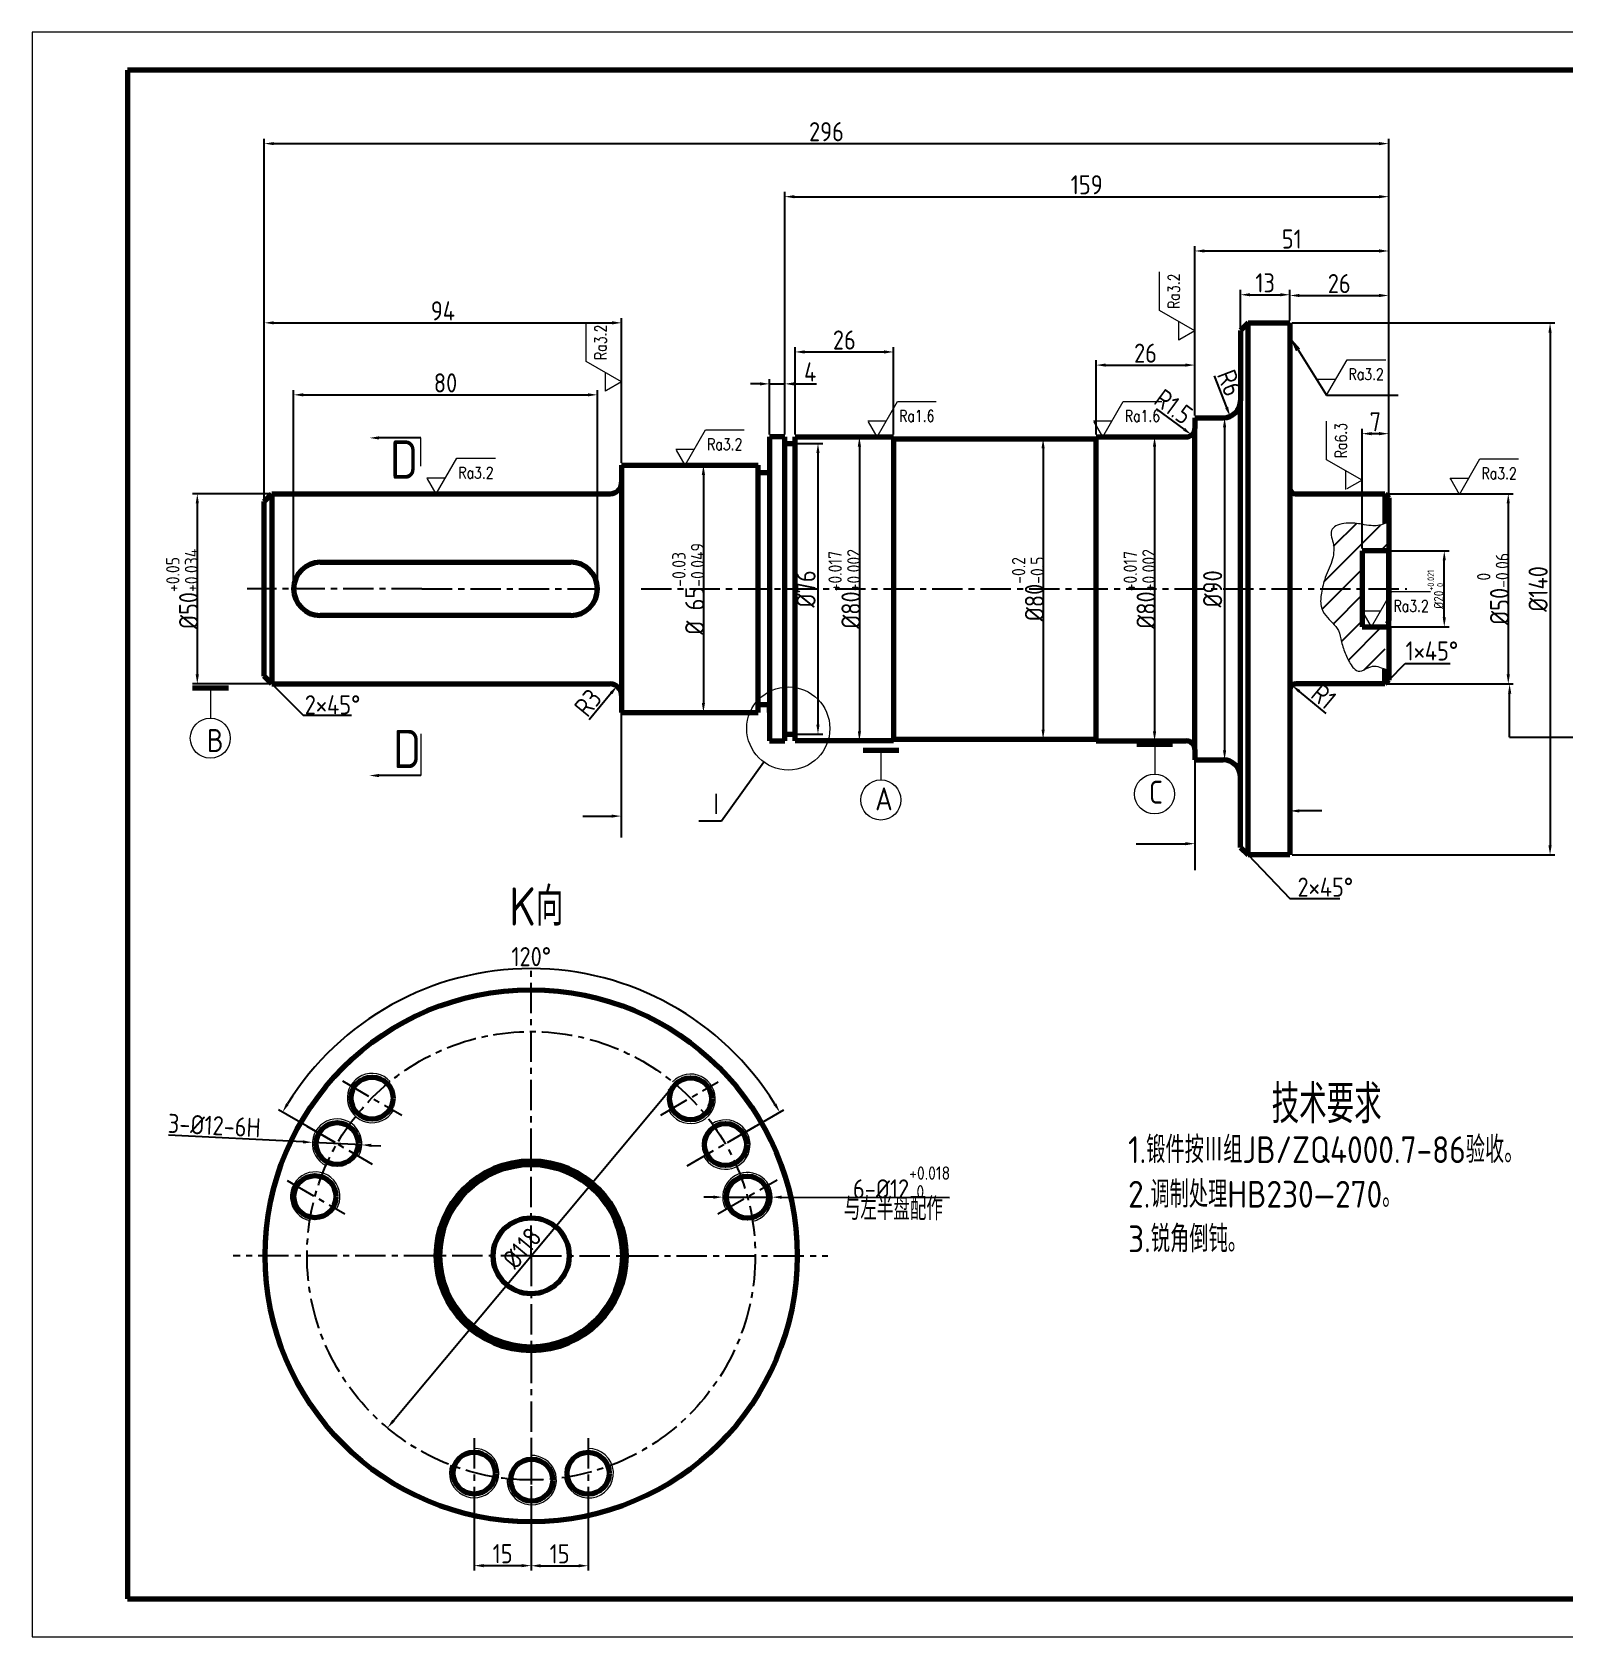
# Model space of a CAD drawing. Header units: millimetres. Extents: x -134 to 1622, y -8 to 444.
# Drawn here: x 760.5 to 1161.8, y -8.4 to 411.6 of the extents above; entities that cross this region are included whole.
import ezdxf
from ezdxf import colors
from ezdxf.entities.mleader import LeaderData, LeaderLine
from ezdxf.math import Vec2, Vec3

# ---------------------------------------------------------------- set-up
doc = ezdxf.new("R2010")
doc.units = ezdxf.units.MM
doc.header["$LTSCALE"] = 0.25
doc.linetypes.add('CENTER', pattern=[50.8, 31.75, -6.35, 6.35, -6.35])
for name, color, linetype in [('2细线层', 4, 'Continuous'), ('中心线', 1, 'CENTER'), ('剖面线', 2, 'Continuous'), ('标注线', 3, 'Continuous'), ('细实线层', 7, 'Continuous')]:
    doc.layers.add(name, color=color, linetype=linetype)
for name, color, linetype, lineweight in [('图层2', 7, 'Continuous', 9), ('粗实线', 6, 'Continuous', 70), ('细实线', 6, 'Continuous', 20)]:
    doc.layers.add(name, color=color, linetype=linetype, lineweight=lineweight)
doc.styles.add('biaozhu', font='gbenor.shx', dxfattribs={"height": 5, "bigfont": 'gbcbig.shx'})
doc.styles.add('TH_GBDIM', font='romans.shx', dxfattribs={"width": 0.8, "bigfont": 'gbcbig.shx'})
doc.dimstyles.new('ISO-25', dxfattribs={"dimtxt": 5, "dimasz": 2.5, "dimexe": 1.25, "dimexo": 0.625, "dimtad": 1, "dimdec": 0, "dimtxsty": 'biaozhu', "dimcen": 2.5, "dimadec": 0, "dimazin": 0, "dimtfac": 1, "dimtdec": 0, "dimtmove": 0, "dimatfit": 0, "dimfxl": 1, "dimarcsym": 0})

# ---------------------------------------------------------------- blocks, each defined once
blk = doc.blocks.new('*D1')
at = {"layer": 'Defpoints', "color": 0}
for p in [(876.21, 23.34), (891.13, 23.34), (891.13, 10.27)]:
    blk.add_point(p, dxfattribs=at)
at = {"layer": '标注线', "color": 0, "lineweight": -2, "transparency": 16777216}
for p, q in [((876.21, 22.71), (876.21, 9.02)), ((891.13, 22.71), (891.13, 9.02)), ((878.71, 10.27), (888.63, 10.27))]:
    blk.add_line(p, q, dxfattribs=at)
at = {"layer": '标注线', "color": 0, "transparency": 16777216}
for points in [[(878.71, 10.69), (878.71, 9.85), (876.21, 10.27)], [(888.63, 10.69), (888.63, 9.85), (891.13, 10.27)]]:
    blk.add_solid(points, dxfattribs=at)
at = {"layer": '标注线', "color": 0, "transparency": 16777216, "insert": (883.67, 13.4), "char_height": 5, "attachment_point": 5, "style": 'biaozhu'}
blk.add_mtext('15', dxfattribs=at)
blk = doc.blocks.new('*D2')
at = {"layer": 'Defpoints', "color": 0}
for p in [(891.13, 23.34), (906.06, 23.34), (906.06, 10.24)]:
    blk.add_point(p, dxfattribs=at)
at = {"layer": '标注线', "color": 0, "lineweight": -2, "transparency": 16777216}
for p, q in [((891.13, 22.71), (891.13, 8.99)), ((906.06, 22.71), (906.06, 8.99)), ((893.63, 10.24), (903.56, 10.24))]:
    blk.add_line(p, q, dxfattribs=at)
at = {"layer": '标注线', "color": 0, "transparency": 16777216}
for points in [[(893.63, 10.66), (893.63, 9.82), (891.13, 10.24)], [(903.56, 10.66), (903.56, 9.82), (906.06, 10.24)]]:
    blk.add_solid(points, dxfattribs=at)
at = {"layer": '标注线', "color": 0, "transparency": 16777216, "insert": (898.59, 13.37), "char_height": 5, "attachment_point": 5, "style": 'biaozhu'}
blk.add_mtext('15', dxfattribs=at)
blk = doc.blocks.new('*D3')
at = {"layer": 'Defpoints', "color": 0}
for p in [(823.25, 290.79), (803.72, 241.02), (823.25, 241.02)]:
    blk.add_point(p, dxfattribs=at)
at = {"layer": '标注线', "color": 0, "lineweight": -2, "transparency": 16777216}
for p, q in [((822.63, 290.79), (802.47, 290.79)), ((803.72, 288.29), (803.72, 243.52)), ((822.63, 241.02), (802.47, 241.02))]:
    blk.add_line(p, q, dxfattribs=at)
at = {"layer": '标注线', "color": 0, "transparency": 16777216}
for points in [[(803.3, 288.29), (804.13, 288.29), (803.72, 290.79)], [(803.3, 243.52), (804.13, 243.52), (803.72, 241.02)]]:
    blk.add_solid(points, dxfattribs=at)
at = {"layer": '标注线', "color": 0, "transparency": 16777216, "insert": (799.76, 265.9), "char_height": 5, "attachment_point": 5, "rotation": 90, "style": 'biaozhu'}
blk.add_mtext('%%C50{\\H0.7x;\\S+0.05^ +0.034;}', dxfattribs=at)
blk = doc.blocks.new('*D4')
at = {"layer": 'Defpoints', "color": 0}
for p in [(919.93, 298.25), (919.93, 233.56), (936.24, 233.56)]:
    blk.add_point(p, dxfattribs=at)
at = {"layer": '标注线', "color": 0, "lineweight": -2, "transparency": 16777216}
for p, q in [((920.56, 298.25), (937.49, 298.25)), ((936.24, 295.75), (936.24, 236.06)), ((920.56, 233.56), (937.49, 233.56))]:
    blk.add_line(p, q, dxfattribs=at)
at = {"layer": '标注线', "color": 0, "transparency": 16777216}
for points in [[(935.82, 295.75), (936.66, 295.75), (936.24, 298.25)], [(935.82, 236.06), (936.66, 236.06), (936.24, 233.56)]]:
    blk.add_solid(points, dxfattribs=at)
at = {"layer": '标注线', "color": 0, "transparency": 16777216, "insert": (932.27, 265.89), "char_height": 5, "attachment_point": 5, "rotation": 90, "style": 'biaozhu'}
blk.add_mtext('%%C 65{\\H0.7x;\\S-0.03^ -0.049;}', dxfattribs=at)
blk = doc.blocks.new('*D5')
at = {"layer": 'Defpoints', "color": 0}
for p in [(957.53, 303.96), (957.53, 227.84), (966.24, 227.84)]:
    blk.add_point(p, dxfattribs=at)
at = {"layer": '标注线', "color": 0, "lineweight": -2, "transparency": 16777216}
for p, q in [((958.16, 303.96), (967.49, 303.96)), ((966.24, 301.46), (966.24, 230.34)), ((958.16, 227.84), (967.49, 227.84))]:
    blk.add_line(p, q, dxfattribs=at)
at = {"layer": '标注线', "color": 0, "transparency": 16777216}
for points in [[(965.82, 301.46), (966.65, 301.46), (966.24, 303.96)], [(965.82, 230.34), (966.65, 230.34), (966.24, 227.84)]]:
    blk.add_solid(points, dxfattribs=at)
at = {"layer": '标注线', "color": 0, "transparency": 16777216, "insert": (963.11, 265.89), "char_height": 5, "attachment_point": 5, "rotation": 90, "style": 'biaozhu'}
blk.add_mtext('%%C76', dxfattribs=at)
blk = doc.blocks.new('*D6')
at = {"layer": 'Defpoints', "color": 0}
for p in [(977.08, 305.66), (977.08, 226.12), (977.08, 226.12)]:
    blk.add_point(p, dxfattribs=at)
at = {"layer": '标注线', "color": 0, "lineweight": -2, "transparency": 16777216}
for p, q in [((977.08, 303.16), (977.08, 228.62)), ((977.71, 305.66), (978.33, 305.66)), ((976.46, 226.12), (975.83, 226.12))]:
    blk.add_line(p, q, dxfattribs=at)
at = {"layer": '标注线', "color": 0, "transparency": 16777216}
for points in [[(976.67, 303.16), (977.5, 303.16), (977.08, 305.66)], [(976.67, 228.62), (977.5, 228.62), (977.08, 226.12)]]:
    blk.add_solid(points, dxfattribs=at)
at = {"layer": '标注线', "color": 0, "transparency": 16777216, "insert": (973.18, 265.89), "char_height": 5, "attachment_point": 5, "rotation": 90, "style": 'biaozhu'}
blk.add_mtext('%%C80{\\H0.7x;\\S+0.017^ +0.002;}', dxfattribs=at)
blk = doc.blocks.new('*D7')
at = {"layer": 'Defpoints', "color": 0}
for p in [(1025.18, 305.18), (1025.18, 226.6), (1025.18, 226.6)]:
    blk.add_point(p, dxfattribs=at)
at = {"layer": '标注线', "color": 0, "lineweight": -2, "transparency": 16777216}
for p, q in [((1024.56, 305.18), (1023.93, 305.18)), ((1025.18, 302.68), (1025.18, 229.1)), ((1024.56, 226.6), (1023.93, 226.6))]:
    blk.add_line(p, q, dxfattribs=at)
at = {"layer": '标注线', "color": 0, "transparency": 16777216}
for points in [[(1024.77, 302.68), (1025.6, 302.68), (1025.18, 305.18)], [(1024.77, 229.1), (1025.6, 229.1), (1025.18, 226.6)]]:
    blk.add_solid(points, dxfattribs=at)
at = {"layer": '标注线', "color": 0, "transparency": 16777216, "insert": (1021.22, 265.89), "char_height": 5, "attachment_point": 5, "rotation": 90, "style": 'biaozhu'}
blk.add_mtext('%%C80{\\H0.7x;\\S-0.2^ -0.5;}', dxfattribs=at)
blk = doc.blocks.new('*D8')
at = {"layer": 'Defpoints', "color": 0}
for p in [(1054.37, 305.66), (1054.37, 226.12), (1054.37, 226.12)]:
    blk.add_point(p, dxfattribs=at)
at = {"layer": '标注线', "color": 0, "lineweight": -2, "transparency": 16777216}
for p, q in [((1053.74, 305.66), (1053.12, 305.66)), ((1054.37, 303.16), (1054.37, 228.62)), ((1053.74, 226.12), (1053.12, 226.12))]:
    blk.add_line(p, q, dxfattribs=at)
at = {"layer": '标注线', "color": 0, "transparency": 16777216}
for points in [[(1053.95, 303.16), (1054.79, 303.16), (1054.37, 305.66)], [(1053.95, 228.62), (1054.79, 228.62), (1054.37, 226.12)]]:
    blk.add_solid(points, dxfattribs=at)
at = {"layer": '标注线', "color": 0, "transparency": 16777216, "insert": (1050.46, 265.89), "char_height": 5, "attachment_point": 5, "rotation": 90, "style": 'biaozhu'}
blk.add_mtext('%%C80{\\H0.7x;\\S+0.017^ +0.002;}', dxfattribs=at)
blk = doc.blocks.new('*D9')
at = {"layer": 'Defpoints', "color": 0}
for p in [(1072.7, 310.66), (1072.7, 221.15), (1072.7, 221.15)]:
    blk.add_point(p, dxfattribs=at)
at = {"layer": '标注线', "color": 0, "lineweight": -2, "transparency": 16777216}
for p, q in [((1072.08, 310.66), (1071.45, 310.66)), ((1072.7, 308.16), (1072.7, 223.65)), ((1072.08, 221.15), (1071.45, 221.15))]:
    blk.add_line(p, q, dxfattribs=at)
at = {"layer": '标注线', "color": 0, "transparency": 16777216}
for points in [[(1072.29, 308.16), (1073.12, 308.16), (1072.7, 310.66)], [(1072.29, 223.65), (1073.12, 223.65), (1072.7, 221.15)]]:
    blk.add_solid(points, dxfattribs=at)
at = {"layer": '标注线', "color": 0, "transparency": 16777216, "insert": (1069.58, 265.9), "char_height": 5, "attachment_point": 5, "rotation": 90, "style": 'biaozhu'}
blk.add_mtext('%%C90', dxfattribs=at)
blk = doc.blocks.new('*D10')
at = {"layer": 'Defpoints', "color": 0}
for p in [(908.48, 316.69), (828.95, 265.91), (908.48, 265.91)]:
    blk.add_point(p, dxfattribs=at)
at = {"layer": '标注线', "color": 0, "lineweight": -2, "transparency": 16777216}
for p, q in [((828.95, 266.54), (828.95, 317.94)), ((831.45, 316.69), (905.98, 316.69)), ((908.48, 266.54), (908.48, 317.94))]:
    blk.add_line(p, q, dxfattribs=at)
at = {"layer": '标注线', "color": 0, "transparency": 16777216}
for points in [[(831.45, 317.11), (831.45, 316.27), (828.95, 316.69)], [(905.98, 317.11), (905.98, 316.27), (908.48, 316.69)]]:
    blk.add_solid(points, dxfattribs=at)
at = {"layer": '标注线', "color": 0, "transparency": 16777216, "insert": (868.71, 319.81), "char_height": 5, "attachment_point": 5, "style": 'biaozhu'}
blk.add_mtext('80', dxfattribs=at)
blk = doc.blocks.new('*D12')
at = {"layer": 'Defpoints', "color": 0}
for p in [(957.53, 319.56), (953.56, 305.66), (957.53, 305.66)]:
    blk.add_point(p, dxfattribs=at)
at = {"layer": '标注线', "color": 0, "lineweight": -2, "transparency": 16777216}
for p, q in [((951.06, 319.56), (948.56, 319.56)), ((953.56, 306.28), (953.56, 320.81)), ((953.56, 319.56), (957.53, 319.56)), ((957.53, 306.28), (957.53, 320.81)), ((960.03, 319.56), (965.87, 319.56))]:
    blk.add_line(p, q, dxfattribs=at)
at = {"layer": '标注线', "color": 0, "transparency": 16777216}
for points in [[(951.06, 319.97), (951.06, 319.14), (953.56, 319.56)], [(960.03, 319.97), (960.03, 319.14), (957.53, 319.56)]]:
    blk.add_solid(points, dxfattribs=at)
at = {"layer": '标注线', "color": 0, "transparency": 16777216, "insert": (964.2, 322.68), "char_height": 5, "attachment_point": 5, "style": 'biaozhu'}
blk.add_mtext('4', dxfattribs=at)
blk = doc.blocks.new('*D13')
at = {"layer": 'Defpoints', "color": 0}
for p in [(986.05, 327.91), (960.23, 305.66), (986.05, 305.66)]:
    blk.add_point(p, dxfattribs=at)
at = {"layer": '标注线', "color": 0, "lineweight": -2, "transparency": 16777216}
for p, q in [((960.23, 306.28), (960.23, 329.16)), ((962.73, 327.91), (983.55, 327.91)), ((986.05, 306.28), (986.05, 329.16))]:
    blk.add_line(p, q, dxfattribs=at)
at = {"layer": '标注线', "color": 0, "transparency": 16777216}
for points in [[(962.73, 328.33), (962.73, 327.5), (960.23, 327.91)], [(983.55, 328.33), (983.55, 327.5), (986.05, 327.91)]]:
    blk.add_solid(points, dxfattribs=at)
at = {"layer": '标注线', "color": 0, "transparency": 16777216, "insert": (973.14, 331.04), "char_height": 5, "attachment_point": 5, "style": 'biaozhu'}
blk.add_mtext('26', dxfattribs=at)
blk = doc.blocks.new('*D14')
at = {"layer": 'Defpoints', "color": 0}
for p in [(1115.67, 368.55), (957.53, 305.66), (1115.67, 289.75)]:
    blk.add_point(p, dxfattribs=at)
at = {"layer": '标注线', "color": 0, "lineweight": -2, "transparency": 16777216}
for p, q in [((957.53, 306.28), (957.53, 369.8)), ((1115.67, 290.38), (1115.67, 369.8)), ((960.03, 368.55), (1113.17, 368.55))]:
    blk.add_line(p, q, dxfattribs=at)
at = {"layer": '标注线', "color": 0, "transparency": 16777216}
for points in [[(960.03, 368.96), (960.03, 368.13), (957.53, 368.55)], [(1113.17, 368.96), (1113.17, 368.13), (1115.67, 368.55)]]:
    blk.add_solid(points, dxfattribs=at)
at = {"layer": '标注线', "color": 0, "transparency": 16777216, "insert": (1036.6, 371.67), "char_height": 5, "attachment_point": 5, "style": 'biaozhu'}
blk.add_mtext('159', dxfattribs=at)
blk = doc.blocks.new('*D15')
at = {"layer": 'Defpoints', "color": 0}
for p in [(1064.93, 324.48), (1064.93, 310.66), (1039.08, 305.66)]:
    blk.add_point(p, dxfattribs=at)
at = {"layer": '标注线', "color": 0, "lineweight": -2, "transparency": 16777216}
for p, q in [((1039.08, 306.28), (1039.08, 325.73)), ((1041.58, 324.48), (1062.43, 324.48)), ((1064.93, 311.28), (1064.93, 325.73))]:
    blk.add_line(p, q, dxfattribs=at)
at = {"layer": '标注线', "color": 0, "transparency": 16777216}
for points in [[(1041.58, 324.89), (1041.58, 324.06), (1039.08, 324.48)], [(1062.43, 324.89), (1062.43, 324.06), (1064.93, 324.48)]]:
    blk.add_solid(points, dxfattribs=at)
at = {"layer": '标注线', "color": 0, "transparency": 16777216, "insert": (1052, 327.6), "char_height": 5, "attachment_point": 5, "style": 'biaozhu'}
blk.add_mtext('26', dxfattribs=at)
blk = doc.blocks.new('*D16')
at = {"layer": 'Defpoints', "color": 0}
for p in [(1115.67, 354.34), (1064.93, 310.66), (1115.67, 289.75)]:
    blk.add_point(p, dxfattribs=at)
at = {"layer": '标注线', "color": 0, "lineweight": -2, "transparency": 16777216}
for p, q in [((1064.93, 311.28), (1064.93, 355.59)), ((1067.43, 354.34), (1113.17, 354.34)), ((1115.67, 290.38), (1115.67, 355.59))]:
    blk.add_line(p, q, dxfattribs=at)
at = {"layer": '标注线', "color": 0, "transparency": 16777216}
for points in [[(1067.43, 354.76), (1067.43, 353.92), (1064.93, 354.34)], [(1113.17, 354.76), (1113.17, 353.92), (1115.67, 354.34)]]:
    blk.add_solid(points, dxfattribs=at)
at = {"layer": '标注线', "color": 0, "transparency": 16777216, "insert": (1090.3, 357.46), "char_height": 5, "attachment_point": 5, "style": 'biaozhu'}
blk.add_mtext('51', dxfattribs=at)
blk = doc.blocks.new('*D17')
at = {"layer": 'Defpoints', "color": 0}
for p in [(1089.8, 342.88), (1076.86, 333.54), (1089.8, 335.5)]:
    blk.add_point(p, dxfattribs=at)
at = {"layer": '标注线', "color": 0, "lineweight": -2, "transparency": 16777216}
for p, q in [((1076.86, 334.17), (1076.86, 344.13)), ((1079.36, 342.88), (1087.3, 342.88)), ((1089.8, 336.13), (1089.8, 344.13))]:
    blk.add_line(p, q, dxfattribs=at)
at = {"layer": '标注线', "color": 0, "transparency": 16777216}
for points in [[(1079.36, 343.3), (1079.36, 342.47), (1076.86, 342.88)], [(1087.3, 343.3), (1087.3, 342.47), (1089.8, 342.88)]]:
    blk.add_solid(points, dxfattribs=at)
at = {"layer": '标注线', "color": 0, "transparency": 16777216, "insert": (1083.33, 346.01), "char_height": 5, "attachment_point": 5, "style": 'biaozhu'}
blk.add_mtext('13', dxfattribs=at)
blk = doc.blocks.new('*D18')
at = {"layer": 'Defpoints', "color": 0}
for p in [(1115.67, 342.69), (1089.8, 335.5), (1115.67, 335.5)]:
    blk.add_point(p, dxfattribs=at)
at = {"layer": '标注线', "color": 0, "lineweight": -2, "transparency": 16777216}
for p, q in [((1089.8, 336.13), (1089.8, 343.94)), ((1092.3, 342.69), (1113.17, 342.69)), ((1115.67, 336.13), (1115.67, 343.94))]:
    blk.add_line(p, q, dxfattribs=at)
at = {"layer": '标注线', "color": 0, "transparency": 16777216}
for points in [[(1092.3, 343.1), (1092.3, 342.27), (1089.8, 342.69)], [(1113.17, 343.1), (1113.17, 342.27), (1115.67, 342.69)]]:
    blk.add_solid(points, dxfattribs=at)
at = {"layer": '标注线', "color": 0, "transparency": 16777216, "insert": (1102.73, 345.81), "char_height": 5, "attachment_point": 5, "style": 'biaozhu'}
blk.add_mtext('26', dxfattribs=at)
blk = doc.blocks.new('*D19')
at = {"layer": 'Defpoints', "color": 0}
for p in [(1115.67, 306.53), (1115.67, 289.75), (1108.69, 275.84)]:
    blk.add_point(p, dxfattribs=at)
at = {"layer": '标注线', "color": 0, "lineweight": -2, "transparency": 16777216}
for p, q in [((1108.69, 276.46), (1108.69, 307.78)), ((1115.67, 290.38), (1115.67, 307.78)), ((1111.19, 306.53), (1113.17, 306.53))]:
    blk.add_line(p, q, dxfattribs=at)
at = {"layer": '标注线', "color": 0, "transparency": 16777216}
for points in [[(1111.19, 306.95), (1111.19, 306.11), (1108.69, 306.53)], [(1113.17, 306.95), (1113.17, 306.11), (1115.67, 306.53)]]:
    blk.add_solid(points, dxfattribs=at)
at = {"layer": '标注线', "color": 0, "transparency": 16777216, "insert": (1112.18, 309.65), "char_height": 5, "attachment_point": 5, "style": 'biaozhu'}
blk.add_mtext('7', dxfattribs=at)
blk = doc.blocks.new('*D20')
at = {"layer": 'Defpoints', "color": 0}
for p in [(1115.67, 382.44), (821.24, 288.77), (1115.67, 289.75)]:
    blk.add_point(p, dxfattribs=at)
at = {"layer": '标注线', "color": 0, "lineweight": -2, "transparency": 16777216}
for p, q in [((821.24, 289.4), (821.24, 383.69)), ((823.74, 382.44), (1113.17, 382.44)), ((1115.67, 290.38), (1115.67, 383.69))]:
    blk.add_line(p, q, dxfattribs=at)
at = {"layer": '标注线', "color": 0, "transparency": 16777216}
for points in [[(823.74, 382.85), (823.74, 382.02), (821.24, 382.44)], [(1113.17, 382.85), (1113.17, 382.02), (1115.67, 382.44)]]:
    blk.add_solid(points, dxfattribs=at)
at = {"layer": '标注线', "color": 0, "transparency": 16777216, "insert": (968.46, 385.56), "char_height": 5, "attachment_point": 5, "style": 'biaozhu'}
blk.add_mtext('296', dxfattribs=at)
blk = doc.blocks.new('*D21')
at = {"layer": 'Defpoints', "color": 0}
for p in [(1089.8, 335.5), (1089.8, 196.28), (1157.93, 196.28)]:
    blk.add_point(p, dxfattribs=at)
at = {"layer": '标注线', "color": 0, "lineweight": -2, "transparency": 16777216}
for p, q in [((1090.42, 335.5), (1159.18, 335.5)), ((1157.93, 333), (1157.93, 198.78)), ((1090.42, 196.28), (1159.18, 196.28))]:
    blk.add_line(p, q, dxfattribs=at)
at = {"layer": '标注线', "color": 0, "transparency": 16777216}
for points in [[(1157.51, 333), (1158.34, 333), (1157.93, 335.5)], [(1157.51, 198.78), (1158.34, 198.78), (1157.93, 196.28)]]:
    blk.add_solid(points, dxfattribs=at)
at = {"layer": '标注线', "color": 0, "transparency": 16777216, "insert": (1154.8, 265.89), "char_height": 5, "attachment_point": 5, "rotation": 90, "style": 'biaozhu'}
blk.add_mtext('%%C140', dxfattribs=at)
blk = doc.blocks.new('*D22')
at = {"layer": 'Defpoints', "color": 0}
for p in [(1114.64, 290.79), (1114.64, 241.02), (1146.99, 241.02)]:
    blk.add_point(p, dxfattribs=at)
at = {"layer": '标注线', "color": 0, "lineweight": -2, "transparency": 16777216}
for p, q in [((1115.27, 290.79), (1148.24, 290.79)), ((1146.99, 288.29), (1146.99, 243.52)), ((1115.27, 241.02), (1148.24, 241.02))]:
    blk.add_line(p, q, dxfattribs=at)
at = {"layer": '标注线', "color": 0, "transparency": 16777216}
for points in [[(1146.57, 288.29), (1147.4, 288.29), (1146.99, 290.79)], [(1146.57, 243.52), (1147.4, 243.52), (1146.99, 241.02)]]:
    blk.add_solid(points, dxfattribs=at)
at = {"layer": '标注线', "color": 0, "transparency": 16777216, "insert": (1143.01, 265.9), "char_height": 5, "attachment_point": 5, "rotation": 90, "style": 'biaozhu'}
blk.add_mtext('%%C50{\\H0.7x;\\S 0^ -0.06;}', dxfattribs=at)
blk = doc.blocks.new('*D23')
at = {"layer": 'Defpoints', "color": 0}
for p in [(1115.67, 275.84), (1130.23, 275.84), (1115.67, 255.94)]:
    blk.add_point(p, dxfattribs=at)
at = {"layer": '标注线', "color": 0, "lineweight": -2, "transparency": 16777216}
for p, q in [((1116.3, 275.84), (1131.48, 275.84)), ((1130.23, 258.44), (1130.23, 273.34)), ((1116.3, 255.94), (1131.48, 255.94))]:
    blk.add_line(p, q, dxfattribs=at)
at = {"layer": '标注线', "color": 0, "transparency": 16777216}
for points in [[(1129.82, 273.34), (1130.65, 273.34), (1130.23, 275.84)], [(1129.82, 258.44), (1130.65, 258.44), (1130.23, 255.94)]]:
    blk.add_solid(points, dxfattribs=at)
at = {"layer": '标注线', "color": 0, "transparency": 16777216, "insert": (1127.93, 265.77), "char_height": 5, "attachment_point": 5, "rotation": 90, "style": 'biaozhu'}
blk.add_mtext('{\\H0.5x;%%C20\\H0.7x;\\S+0.021^  0;}', dxfattribs=at)
blk = doc.blocks.new('*D26')
at = {"layer": 'Defpoints', "color": 0}
for p in [(941.31, 106.72), (954.22, 106.7)]:
    blk.add_point(p, dxfattribs=at)
at = {"layer": '标注线', "color": 0, "lineweight": -2, "transparency": 16777216}
for p, q in [((938.81, 106.72), (936.31, 106.72)), ((941.31, 106.72), (954.22, 106.7)), ((956.72, 106.7), (1000.67, 106.65))]:
    blk.add_line(p, q, dxfattribs=at)
at = {"layer": '标注线', "color": 0, "transparency": 16777216}
for points in [[(938.81, 107.13), (938.8, 106.3), (941.31, 106.72)], [(956.72, 107.12), (956.72, 106.28), (954.22, 106.7)]]:
    blk.add_solid(points, dxfattribs=at)
at = {"layer": '标注线', "color": 0, "transparency": 16777216, "insert": (988.13, 110.57), "char_height": 5, "attachment_point": 5, "rotation": 359.9381, "style": 'biaozhu'}
blk.add_mtext('6-%%C12{\\H0.7x;\\S+0.018^  0;}', dxfattribs=at)
blk = doc.blocks.new('*D27')
at = {"layer": 'Defpoints', "color": 0}
for p in [(833.88, 121.04), (846.78, 120.39)]:
    blk.add_point(p, dxfattribs=at)
at = {"layer": '标注线', "color": 0, "lineweight": -2, "transparency": 16777216}
for p, q in [((831.39, 121.16), (796.16, 122.92)), ((846.78, 120.39), (833.88, 121.04)), ((849.28, 120.27), (851.77, 120.14))]:
    blk.add_line(p, q, dxfattribs=at)
at = {"layer": '标注线', "color": 0, "transparency": 16777216}
for points in [[(831.41, 121.58), (831.37, 120.75), (833.88, 121.04)], [(849.3, 120.69), (849.26, 119.85), (846.78, 120.39)]]:
    blk.add_solid(points, dxfattribs=at)
at = {"layer": '标注线', "color": 0, "transparency": 16777216, "insert": (808.17, 125.45), "char_height": 5, "attachment_point": 5, "rotation": 357.142, "style": 'biaozhu'}
blk.add_mtext('3-%%C12-6H', dxfattribs=at)
blk = doc.blocks.new('*D29')
at = {"layer": 'Defpoints', "color": 0}
for p in [(928.75, 136.41), (853.51, 46.33)]:
    blk.add_point(p, dxfattribs=at)
at = {"layer": '标注线', "color": 0, "lineweight": -2, "transparency": 16777216}
blk.add_line((855.12, 48.25), (927.15, 134.49), dxfattribs=at)
at = {"layer": '标注线', "color": 0, "transparency": 16777216}
for points in [[(926.83, 134.76), (927.47, 134.22), (928.75, 136.41)], [(854.8, 48.51), (855.44, 47.98), (853.51, 46.33)]]:
    blk.add_solid(points, dxfattribs=at)
at = {"layer": '标注线', "color": 0, "transparency": 16777216, "insert": (888.74, 93.37), "char_height": 5, "attachment_point": 5, "rotation": 50.1291, "style": 'biaozhu'}
blk.add_mtext('%%C118', dxfattribs=at)
blk = doc.blocks.new('000')
at = {"layer": '图层2'}
for p, q in [((0, 0), (7.14, 12.38)), ((7.14, 12.38), (20.64, 12.38)), ((-3.03, 5.25), (-3.24, 5.62)), ((-3.24, 5.62), (3.24, 5.62)), ((0, 0), (-3.03, 5.25))]:
    blk.add_line(p, q, dxfattribs=at)
at = {"layer": '细实线层', "insert": (7.67, 9.33), "char_height": 4, "attachment_point": 1, "style": 'TH_GBDIM'}
blk.add_mtext_dynamic_manual_height_columns('Ra3.2', width=13.0737, gutter_width=25, heights=[0], dxfattribs=at)
blk = doc.blocks.new('*D33')
at = {"layer": 'Defpoints', "color": 0}
for p in [(914.83, 335.53), (914.83, 298.25), (821.24, 289.4)]:
    blk.add_point(p, dxfattribs=at)
at = {"layer": '标注线', "color": 0, "lineweight": -2, "transparency": 16777216}
for p, q in [((821.24, 290.02), (821.24, 336.78)), ((914.83, 298.87), (914.83, 336.78)), ((823.74, 335.53), (912.33, 335.53))]:
    blk.add_line(p, q, dxfattribs=at)
at = {"layer": '标注线', "color": 0, "transparency": 16777216}
for points in [[(823.74, 335.95), (823.74, 335.12), (821.24, 335.53)], [(912.33, 335.95), (912.33, 335.12), (914.83, 335.53)]]:
    blk.add_solid(points, dxfattribs=at)
at = {"layer": '标注线', "color": 0, "transparency": 16777216, "insert": (868.04, 338.66), "char_height": 5, "attachment_point": 5, "style": 'biaozhu'}
blk.add_mtext('94', dxfattribs=at)
blk = doc.blocks.new('*D36')
at = {"layer": 'Defpoints', "color": 0}
for p in [(916.87, 161.99), (840.33, 120.72), (941.97, 120.69), (891.13, 91.37)]:
    blk.add_point(p, dxfattribs=at)
at = {"layer": '标注线', "color": 0, "lineweight": -2, "transparency": 16777216}
for p, q in [((839.79, 121.03), (824.96, 129.59)), ((942.51, 121), (957.33, 129.55))]:
    blk.add_line(p, q, dxfattribs=at)
blk.add_arc((891.13, 91.37), 75.17, 31.8825, 148.0798, dxfattribs=at)
at = {"layer": '标注线', "color": 0, "transparency": 16777216}
for points in [[(827.69, 130.9), (826.98, 131.33), (826.05, 128.97)], [(955.32, 131.28), (954.6, 130.86), (956.24, 128.93)]]:
    blk.add_solid(points, dxfattribs=at)
at = {"layer": '标注线', "color": 0, "transparency": 16777216, "insert": (891.16, 169.66), "char_height": 5, "attachment_point": 5, "rotation": 359.9812, "style": 'biaozhu'}
blk.add_mtext('120°', dxfattribs=at)

msp = doc.modelspace()

# ---------------------------------------------------------------- hatches: boundary and pattern name
at = {"layer": '剖面线'}
h = msp.add_hatch(dxfattribs=at)
h.set_pattern_fill('ANSI31', color=256, scale=1.5)
h.set_pattern_definition([(45, (719.3, -17.321), (-3.367596, 3.367596), [])])
edge = h.paths.add_edge_path()
edge.add_line((1115.67, 255.94), (1115.67, 244.62))
edge.add_spline(control_points=[(1115.67, 283.51), (1115.33, 283.32), (1114.45, 282.84), (1112.9, 282.4), (1110.87, 282.41), (1108.87, 282.77), (1106.69, 283.16), (1104.5, 283.15), (1102.42, 282.78), (1100.99, 281.84), (1100.57, 280.78), (1100.59, 279.53), (1101.24, 277.98), (1101.34, 275.87), (1100.96, 272.71), (1099.29, 269.91), (1098.49, 266.86), (1097.94, 264.4), (1097.67, 261.55), (1099.44, 258.1), (1102.7, 255.87), (1103.24, 251.84), (1104.34, 248.68), (1105.55, 246.39), (1106.71, 244.82), (1108.42, 243.84), (1110.17, 245.47), (1112.55, 245.86), (1113.74, 245.17), (1116.15, 244.44), (1115.08, 244.75), (1114.64, 244.88)], knot_values=[0, 0, 0, 0, 1.159911, 3.027291, 4.74798, 7.206229, 9.110749, 11.386486, 13.719235, 15.432932, 16.179954, 17.048281, 19.109845, 21.113734, 23.328931, 28.555577, 30.650823, 32.778333, 36.147589, 38.940101, 44.027914, 47.130308, 50.632375, 54.130752, 54.789964, 56.541513, 59.164258, 61.089528, 63.097891, 64.433642, 65.39414, 65.39414, 65.39414, 65.39414], degree=3, periodic=0)
edge.add_line((1108.69, 255.94), (1115.67, 255.94))
edge.add_line((1108.69, 275.84), (1108.69, 255.94))
edge.add_line((1115.67, 275.84), (1108.69, 275.84))
edge.add_line((1115.67, 283.51), (1115.67, 275.84))

# ---------------------------------------------------------------- linework, layer by layer
at = {"layer": '中心线'}
for p, q in [((862.53, 265.91), (816.8, 265.91)), ((862.53, 265.91), (908.24, 265.91)), ((919.93, 265.89), (1120.43, 265.91)), ((891.14, 91.36), (891.13, 166.83)), ((841.71, 137.12), (857.24, 128.17)), ((925.05, 128.17), (940.11, 136.88)), ((891.14, 91.37), (891.14, 126.5)), ((832.37, 125.32), (849.54, 115.37)), ((931.98, 114.94), (950.27, 125.5)), ((827.26, 111.03), (842.34, 102.32)), ((939.98, 102.32), (955.51, 111.26)), ((891.13, 91.36), (813.08, 91.37)), ((891.13, 91.36), (968.84, 91.37)), ((891.14, 91.37), (891.13, 21.72)), ((876.21, 43.61), (876.21, 23.34)), ((891.13, 42.61), (891.13, 21.72)), ((906.06, 43.61), (906.06, 23.34))]:
    msp.add_line(p, q, dxfattribs=at)
msp.add_circle((891.13, 91.37), 58.68, dxfattribs=at)
at = {"layer": '图层2'}
for p, q in [((981.74, 305.66), (987.09, 314.94)), ((987.09, 314.94), (997.22, 314.94)), ((1040.84, 305.66), (1046.19, 314.94)), ((1046.19, 314.94), (1056.31, 314.94)), ((931.45, 298.25), (936.8, 307.53)), ((936.8, 307.53), (946.92, 307.53)), ((979.31, 309.87), (984.17, 309.87)), ((981.74, 305.66), (979.47, 309.59)), ((1038.4, 309.87), (1043.27, 309.87)), ((1040.84, 305.66), (1038.57, 309.59)), ((1099.41, 299.7), (1099.41, 309.83)), ((929.01, 302.47), (933.88, 302.47)), ((931.45, 298.25), (929.18, 302.18)), ((1108.69, 294.35), (1099.41, 299.7)), ((1104.47, 291.92), (1104.47, 296.78)), ((1108.69, 294.35), (1104.75, 292.08))]:
    msp.add_line(p, q, dxfattribs=at)
at = {"layer": '标注线'}
for p, q in [((1073.26, 313.36), (1070.04, 321.69)), ((1062.11, 307.67), (1054.88, 313.02)), ((862.23, 305.42), (851.31, 305.42)), ((1115.67, 242.05), (1119.96, 246.34)), ((1119.96, 246.34), (1131.76, 246.34)), ((823.26, 241.02), (831.43, 232.84)), ((912.07, 238.58), (906.37, 231.61)), ((1092.26, 239.08), (1099.18, 233.31)), ((1147.34, 227.07), (1147.34, 238.52)), ((831.43, 232.84), (844.1, 232.84)), ((914.69, 233.56), (914.69, 200.88)), ((1147.34, 227.07), (1165.65, 227.09)), ((952.08, 220.57), (941.02, 205.14)), ((1064.93, 221.15), (1064.93, 192.28)), ((862.23, 217.05), (851.29, 217.05)), ((904.64, 206.44), (912.19, 206.44)), ((1098.16, 207.79), (1092.3, 207.79)), ((941.02, 205.14), (935.04, 205.14)), ((1049.55, 199.21), (1062.43, 199.21)), ((1078.87, 196.28), (1089.8, 184.9)), ((1089.8, 184.9), (1102.89, 184.9)), ((906.06, 22.71), (906.06, 23.34))]:
    msp.add_line(p, q, dxfattribs=at)
for points in [[(1073.64, 313.51), (1072.87, 313.21), (1074.16, 311.03)], [(1062.36, 308), (1061.86, 307.33), (1064.12, 306.18)], [(851.31, 305), (851.31, 305.83), (848.81, 305.42)], [(911.74, 238.85), (912.39, 238.32), (913.65, 240.52)], [(1092.53, 239.4), (1092, 238.76), (1090.35, 240.68)], [(1146.93, 238.52), (1147.76, 238.52), (1147.34, 241.02)], [(851.29, 216.63), (851.29, 217.47), (848.79, 217.05)], [(912.19, 206.85), (912.19, 206.02), (914.69, 206.44)], [(1092.3, 207.37), (1092.3, 208.21), (1089.8, 207.79)], [(1062.43, 199.63), (1062.43, 198.8), (1064.93, 199.21)]]:
    msp.add_solid(points, dxfattribs=at)
at = {"layer": '粗实线'}
for p, q in [((785.46, 401.62), (785.46, 1.62)), ((1078.87, 335.5), (1076.86, 333.54)), ((1076.86, 333.54), (1076.86, 315.16)), ((1078.87, 196.28), (1078.87, 335.5)), ((1078.87, 335.5), (1089.8, 335.5)), ((1089.8, 335.5), (1089.8, 292.29)), ((1076.86, 216.74), (1076.86, 315.12)), ((1064.93, 310.66), (1064.93, 307.91)), ((1064.93, 310.66), (1072.36, 310.66)), ((1064.93, 223.87), (1064.93, 307.91)), ((957.53, 305.66), (953.56, 305.66)), ((953.56, 305.66), (953.56, 233.56)), ((957.53, 226.12), (957.53, 305.66)), ((957.53, 303.96), (960.23, 303.96)), ((960.23, 226.12), (960.23, 305.66)), ((960.23, 305.66), (986.05, 305.66)), ((986.05, 305.66), (986.05, 226.12)), ((986.05, 305.18), (1039.08, 305.18)), ((1039.08, 226.12), (1039.08, 305.66)), ((1039.08, 305.66), (1062.68, 305.66)), ((914.83, 298.25), (950.56, 298.25)), ((914.83, 298.25), (914.83, 293.79)), ((950.56, 233.56), (950.56, 298.25)), ((953.56, 298.25), (953.56, 296.25)), ((953.56, 296.25), (950.56, 296.25)), ((953.56, 296.25), (953.56, 296.25)), ((821.24, 288.77), (823.25, 290.79)), ((823.25, 290.79), (823.25, 241.02)), ((823.25, 290.79), (911.83, 290.79)), ((914.83, 293.79), (914.83, 233.56)), ((1089.8, 292.29), (1089.8, 239.52)), ((1090.8, 290.79), (1090.8, 290.79)), ((1091.3, 290.79), (1114.64, 290.79)), ((1114.64, 290.79), (1115.67, 289.75)), ((1114.64, 290.79), (1114.64, 282.98)), ((821.24, 243.03), (821.24, 288.77)), ((1115.67, 289.75), (1115.67, 283.51)), ((1115.67, 283.51), (1115.67, 275.84)), ((1115.67, 275.84), (1108.69, 275.84)), ((1108.69, 275.84), (1108.69, 255.94)), ((1115.67, 255.94), (1115.67, 275.84)), ((1115.67, 275.84), (1115.67, 257.61)), ((835.91, 272.87), (901.52, 272.87)), ((901.52, 258.93), (835.91, 258.93)), ((1108.69, 255.94), (1115.67, 255.94)), ((1115.67, 255.94), (1115.67, 244.62)), ((1114.64, 241.02), (1114.64, 244.88)), ((1115.67, 244.62), (1115.67, 242.05)), ((811.85, 239.91), (802.46, 239.91)), ((823.25, 241.02), (821.24, 243.03)), ((823.25, 241.02), (911.82, 241.02)), ((1089.8, 239.52), (1089.8, 196.28)), ((1114.64, 241.02), (1091.3, 241.02)), ((1115.67, 242.05), (1114.64, 241.02)), ((914.82, 238.02), (914.83, 233.56)), ((953.56, 235.56), (950.56, 235.56)), ((953.56, 233.56), (953.56, 235.56)), ((953.56, 235.56), (953.56, 235.56)), ((914.83, 233.56), (950.56, 233.56)), ((953.56, 233.56), (953.56, 226.12)), ((957.53, 227.84), (960.23, 227.84)), ((953.56, 226.12), (957.53, 226.12)), ((986.05, 226.12), (960.23, 226.12)), ((978.04, 223.73), (987.43, 223.73)), ((986.05, 226.6), (1039.08, 226.6)), ((1039.08, 226.12), (1062.68, 226.12)), ((1049.69, 225.26), (1059.08, 225.26)), ((1064.93, 223.87), (1064.93, 221.15)), ((1064.93, 221.15), (1072.36, 221.15)), ((1076.86, 198.26), (1076.86, 216.65)), ((1076.86, 198.26), (1078.87, 196.28)), ((1089.8, 196.28), (1078.87, 196.28))]:
    msp.add_line(p, q, dxfattribs=at)
msp.add_lwpolyline([(785.46, 1.62), (1344.46, 1.62), (1344.46, 401.62), (785.46, 401.62)], dxfattribs=at)
for centre, radius in [((891.13, 91.36), 69.64), ((849.47, 132.64), 5.5), ((932.89, 132.45), 5.5), ((840.33, 120.72), 5.5), ((942.01, 120.47), 5.5), ((891.14, 91.37), 24.86), ((891.13, 91.36), 23.89), ((834.52, 106.84), 5.5), ((947.78, 106.71), 5.5), ((891.14, 91.36), 9.94), ((876.2, 34.51), 5.5), ((891.29, 32.65), 5.5), ((906.06, 34.45), 5.5)]:
    msp.add_circle(centre, radius, dxfattribs=at)
for centre, radius, start, end in [((1072.36, 315.16), 4.5, 270, 0), ((1062.68, 307.91), 2.25, 270, 0), ((911.83, 293.79), 3, 270, 0), ((1091.3, 292.29), 1.5, 180, 270), ((835.91, 265.91), 6.96, 90, 270), ((901.52, 265.91), 6.98, 270, 90), ((911.82, 238.02), 3, 0.0787, 90), ((1091.3, 239.52), 1.5, 90, 180), ((1062.68, 223.87), 2.25, 0, 90), ((1072.36, 216.65), 4.5, 0, 90)]:
    msp.add_arc(centre, radius, start, end, dxfattribs=at)
at = {"layer": '细实线'}
for p, q in [((862.23, 297.98), (862.23, 305.42)), ((807.14, 239.91), (807.14, 232.07)), ((862.23, 227.95), (862.23, 220.49)), ((982.72, 223.71), (982.72, 215.91)), ((1054.4, 225.26), (1054.4, 217.44)), ((862.23, 220.49), (862.23, 217.05))]:
    msp.add_line(p, q, dxfattribs=at)
msp.add_lwpolyline([(760.46, -8.38), (1354.46, -8.38), (1354.46, 411.62), (760.46, 411.62)], close=True, dxfattribs=at)
for centre, radius in [((958.47, 229.37), 10.88), ((807.13, 226.83), 5.24), ((982.7, 210.66), 5.25), ((1054.36, 212.22), 5.23)]:
    msp.add_circle(centre, radius, dxfattribs=at)
for centre, start, end in [((849.47, 132.64), 42.4651, 330.066), ((932.89, 132.45), 208.083, 136.7734), ((840.33, 120.72), 329.7964, 242.9946), ((942.01, 120.47), 207.9909, 122.3033), ((834.6, 106.86), 329.5247, 257.2761), ((947.76, 106.71), 98.317, 209.1883), ((947.76, 106.71), 282.1424, 108.1712), ((947.76, 106.71), 282.1424, 359.9381), ((876.2, 34.51), 161.2825, 89.955), ((891.29, 32.65), 176.65, 91.3668), ((906.23, 34.44), 189.7956, 91.5812)]:
    msp.add_arc(centre, 6.46, start, end, dxfattribs=at)
msp.add_spline([(1115.67, 283.51), (1114.64, 282.98), (1112.84, 282.48), (1111.12, 282.45), (1108.69, 282.8), (1106.81, 283.09), (1104.53, 283.09), (1102.26, 282.56), (1100.91, 281.5), (1100.63, 280.81), (1100.62, 279.94), (1101.13, 277.94), (1101.28, 275.94), (1100.99, 273.75), (1099.08, 268.88), (1098.5, 266.87), (1098.06, 264.79), (1098, 261.42), (1099.22, 258.9), (1102.5, 255.02), (1103.32, 252.02), (1104.43, 248.7), (1106.11, 245.63), (1106.52, 245.12), (1108.08, 244.33), (1110.49, 245.35), (1112.39, 245.68), (1114.3, 245.04), (1115.56, 244.62), (1114.64, 244.88)], degree=3, dxfattribs=at)

# ---------------------------------------------------------------- block references
at = {"layer": '标注线', "xscale": 0.75, "yscale": 0.75, "zscale": 0.75, "rotation": 90}
for p in [(1064.93, 333.44), (914.83, 320.06)]:
    msp.add_blockref('000', p, dxfattribs=at)
at = {"layer": '标注线', "xscale": 0.75, "yscale": 0.75, "zscale": 0.75}
for p in [(1099.41, 316.59), (866.3, 290.79), (1134.22, 290.64), (1111.18, 255.94)]:
    msp.add_blockref('000', p, dxfattribs=at)

# ---------------------------------------------------------------- texts
at = {"layer": '标注线', "char_height": 5, "attachment_point": 5, "style": 'biaozhu'}
for s, insert, rotation in [('R6', (1074.11, 319.82), 291.1337), ('R1.5', (1059.35, 313.6), 323.5127), ('R3', (906.01, 236.11), 50.7654), ('R1', (1098.68, 237.79), 320.159)]:
    msp.add_mtext(s, dxfattribs=dict(at, insert=insert, rotation=rotation))
at = {"layer": '标注线', "attachment_point": 1, "style": 'biaozhu'}
for s, width, insert, char_height in [('D', 28.3348, (854.18, 304.76), 10), ('1×45%%D', 30.2772, (1120.09, 252.16), 5), ('2×45%%D', 30.2772, (831.86, 238.08), 5), ('B', 34.8403, (806.24, 229.22), 6), ('D', 29.1662, (854.98, 229.01), 10), ('C', 61.4803, (1052.9, 215.69), 6), ('Ⅰ', 17.4395, (937.4, 212.42), 6), ('A', 40.3868, (981.21, 213.96), 6), ('2×45%%D', 30.2772, (1091.81, 190.35), 5), ('K向', 73.1927, (885.34, 187.78), 10), ('技术要求', 97.9061, (1085.03, 136.07), 10), ('1.锻件按Ⅲ组JB/ZQ4000.7-86验收。\\P2.调制处理HB230—270。\\P3.锐角倒钝。', 269.7804, (1047.44, 122.64), 7), ('与左半盘配作', 65.4446, (973.02, 106.68), 6)]:
    msp.add_mtext_dynamic_manual_height_columns(s, width=width, gutter_width=25, heights=[0], dxfattribs=dict(at, insert=insert, char_height=char_height))
at = {"layer": '细实线层', "char_height": 3, "attachment_point": 1, "style": 'TH_GBDIM'}
for s, insert in [('Ra1.6', (987.49, 312.65)), ('Ra1.6', (1046.59, 312.65)), ('Ra3.2', (937.2, 305.25))]:
    msp.add_mtext_dynamic_manual_height_columns(s, width=13.0737, gutter_width=25, heights=[0], dxfattribs=dict(at, insert=insert))
at = {"layer": '细实线层', "insert": (1101.69, 300.1), "char_height": 3, "attachment_point": 1, "rotation": 90, "style": 'TH_GBDIM'}
msp.add_mtext_dynamic_manual_height_columns('Ra6.3', width=13.0737, gutter_width=25, heights=[0], dxfattribs=at)

# ---------------------------------------------------------------- dimensions: what is measured, and where the dimension line sits
at = {"layer": '标注线'}
for base, p1, p2, text, picture, middle in [((1115.67, 382.44), (821.24, 288.77), (1115.67, 289.75), '296', '*D20', (968.46, 385.56)), ((1115.67, 368.55), (957.53, 305.66), (1115.67, 289.75), '159', '*D14', (1036.6, 371.67)), ((891.13, 10.27), (876.21, 23.34), (891.13, 23.34), '15', '*D1', (883.67, 13.4))]:
    dim = msp.add_linear_dim(base=base, p1=p1, p2=p2, text=text, dimstyle='ISO-25', dxfattribs=at)
    dim.commit()
    dim.dimension.update_dxf_attribs({"geometry": picture, "text_midpoint": middle})
for base, p1, p2, picture, middle in [((1115.67, 354.34), (1064.93, 310.66), (1115.67, 289.75), '*D16', (1090.3, 357.46)), ((1089.8, 342.88), (1076.86, 333.54), (1089.8, 335.5), '*D17', (1083.33, 346.01)), ((1115.67, 342.69), (1089.8, 335.5), (1115.67, 335.5), '*D18', (1102.73, 345.81)), ((914.83, 335.53), (821.24, 289.4), (914.83, 298.25), '*D33', (868.04, 338.66)), ((986.05, 327.91), (960.23, 305.66), (986.05, 305.66), '*D13', (973.14, 331.04)), ((1064.93, 324.48), (1039.08, 305.66), (1064.93, 310.66), '*D15', (1052, 327.6)), ((957.53, 319.56), (953.56, 305.66), (957.53, 305.66), '*D12', (964.2, 322.68)), ((908.48, 316.69), (828.95, 265.91), (908.48, 265.91), '*D10', (868.71, 319.81)), ((1115.67, 306.53), (1108.69, 275.84), (1115.67, 289.75), '*D19', (1112.18, 309.65)), ((906.06, 10.24), (891.13, 23.34), (906.06, 23.34), '*D2', (898.59, 13.37))]:
    dim = msp.add_linear_dim(base=base, p1=p1, p2=p2, dimstyle='ISO-25', dxfattribs=at)
    dim.commit()
    dim.dimension.update_dxf_attribs({"geometry": picture, "text_midpoint": middle})
for base, p1, p2, text, picture, middle in [((1157.93, 196.28), (1089.8, 335.5), (1089.8, 196.28), '%%C140', '*D21', (1154.8, 265.89)), ((1072.7, 221.15), (1072.7, 310.66), (1072.7, 221.15), '%%C<>', '*D9', (1069.58, 265.9)), ((977.08, 226.12), (977.08, 305.66), (977.08, 226.12), '%%C80{\\H0.7x;\\S+0.017^ +0.002;}', '*D6', (973.18, 265.89)), ((1025.18, 226.6), (1025.18, 305.18), (1025.18, 226.6), '%%C80{\\H0.7x;\\S-0.2^ -0.5;}', '*D7', (1021.22, 265.89)), ((1054.37, 226.12), (1054.37, 305.66), (1054.37, 226.12), '%%C80{\\H0.7x;\\S+0.017^ +0.002;}', '*D8', (1050.46, 265.89)), ((1146.99, 241.02), (1114.64, 290.79), (1114.64, 241.02), '%%C50{\\H0.7x;\\S 0^ -0.06;}', '*D22', (1143.01, 265.9))]:
    dim = msp.add_linear_dim(base=base, p1=p1, p2=p2, angle=90, text=text, dimstyle='ISO-25', dxfattribs=at)
    dim.commit()
    dim.dimension.update_dxf_attribs({"geometry": picture, "text_midpoint": middle})
for base, p1, p2, text, picture, middle in [((966.24, 227.84), (957.53, 303.96), (957.53, 227.84), '%%C76', '*D5', (966.24, 265.89)), ((936.24, 233.56), (919.93, 298.25), (919.93, 233.56), '%%C 65{\\H0.7x;\\S-0.03^ -0.049;}', '*D4', (936.24, 265.89)), ((803.72, 241.02), (823.25, 290.79), (823.25, 241.02), '%%C50{\\H0.7x;\\S+0.05^ +0.034;}', '*D3', (803.72, 265.9)), ((1130.23, 275.84), (1115.67, 255.94), (1115.67, 275.84), '{\\H0.5x;%%C20\\H0.7x;\\S+0.021^  0;}', '*D23', (1130.23, 265.77))]:
    dim = msp.add_linear_dim(base=base, p1=p1, p2=p2, angle=90, text=text, dimstyle='ISO-25', dxfattribs=at)
    dim.commit()
    dim.dimension.update_dxf_attribs({"geometry": picture, "text_midpoint": middle, "dimtype": 160})
dim = msp.add_angular_dim_3p(base=(916.87, 161.99), center=(891.13, 91.37), p1=(941.97, 120.69), p2=(840.33, 120.72), dimstyle='ISO-25', dxfattribs=at)
dim.commit()
dim.dimension.update_dxf_attribs({"geometry": '*D36', "text_midpoint": (891.16, 169.66)})
dim = msp.add_diameter_dim_2p(p1=(853.51, 46.33), p2=(928.75, 136.41), text='%%C118', dimstyle='ISO-25', dxfattribs=at)
dim.commit()
dim.dimension.update_dxf_attribs({"geometry": '*D29', "text_midpoint": (888.74, 93.37)})
for p1, p2, text, picture, middle in [((846.78, 120.39), (833.88, 121.04), '3-%%C12-6H', '*D27', (808.02, 122.33)), ((941.31, 106.72), (954.22, 106.7), '6-%%C12{\\H0.7x;\\S+0.018^  0;}', '*D26', (988.13, 106.66))]:
    dim = msp.add_diameter_dim_2p(p1=p1, p2=p2, text=text, dimstyle='ISO-25', dxfattribs=at)
    dim.commit()
    dim.dimension.update_dxf_attribs({"geometry": picture, "text_midpoint": middle, "dimtype": 163})

# ---------------------------------------------------------------- leaders
at = {"layer": '2细线层'}
ml = msp.add_multileader_mtext('Standard', dxfattribs=at)
ml.set_content('', color=256)
ml.set_leader_properties()
ml.build(insert=Vec2(0, 0))
ctx = ml.context
ctx.base_point, ctx.plane_origin = Vec3(1118.19, 316.59), Vec3(1089.8, 331.81)
notes = []
notes.append((ctx, [(0, (1, 1, 0), (1099.41, 316.59), (1, 0), 18.78, [(0, [(1089.8, 331.81)], 0, [])])]))
ctx.mtext.insert, ctx.mtext.flow_direction = Vec3(1120.19, 318.59), 5
for ctx, leaders in notes:
    for number, flags, end, landing, length, lines in leaders:
        leader = LeaderData()
        leader.index, (leader.has_last_leader_line, leader.has_dogleg_vector, leader.attachment_direction) = number, flags
        leader.last_leader_point, leader.dogleg_vector, leader.dogleg_length = Vec3(end), Vec3(landing), length
        for number, points, colour, breaks in lines:
            line = LeaderLine()
            line.index, line.vertices, line.color, line.breaks = number, Vec3.list(points), colors.encode_raw_color(colour), breaks
            leader.lines.append(line)
        ctx.leaders.append(leader)

doc.saveas('drawing.dxf')
